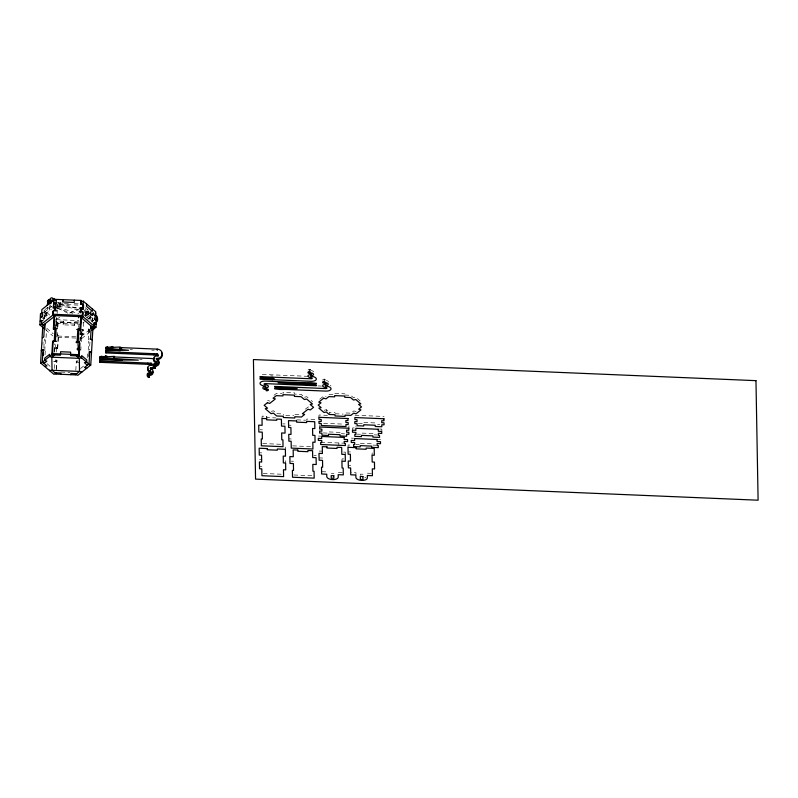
<?xml version="1.0" encoding="UTF-8"?>
<svg xmlns="http://www.w3.org/2000/svg" width="798" height="798" viewBox="0 0 798 798"><rect width="100%" height="100%" fill="white"/><g stroke="black" fill="none" stroke-linecap="round" stroke-linejoin="round"><path stroke-width="0.6" stroke-dasharray="3.99 2.99" d="M43.511 320.587L43.681 317.774M44.319 318.911L44.738 312.008L47.012 312.716L51.411 309.235M42.912 344.347L43.042 342.043M44.409 319.01L44.758 313.245L47.012 312.716L46.673 318.482M45.087 315.988L45.227 313.684L47.481 313.155L47.341 315.459L45.087 315.988L46.753 317.404M43.84 348.167L44.389 338.951M44.748 350.731L45.506 338.063M45.037 354.901L45.306 350.292M46.065 337.624L46.543 329.554M49.795 306.242L49.526 310.721L47.252 310.003L47.381 307.699L49.666 308.417L51.551 306.931M55.172 306.242L55.311 303.998M53.975 352.586L54.234 347.349L57.636 347.499L57.656 348.736L54.254 348.596L54.234 347.349M54.324 351.918L54.803 343.848M55.83 326.572L56.379 317.355M54.174 325.255L57.566 324.776L57.586 326.023L56.459 325.973L56.658 320.986L63.271 321.265L63.291 322.512M57.137 313.464L57.346 310.003M57.416 308.856L57.685 304.247L79.361 305.155M54.234 368.536L54.643 361.624L56.897 361.095L55.75 360.117L53.496 360.646M57.416 333.724L57.276 336.018L57.257 334.781L58.384 334.821L57.656 348.427L55.401 348.955L55.74 343.2M75.81 338.043L56.917 337.255L57.127 332.267M57.346 328.517L57.566 324.776M56.229 352.058L56.498 347.449L54.244 347.978L55.401 348.955M57.735 326.711L58.005 322.103L54.134 318.831M57.825 326.811L58.005 322.103L79.68 323.02M56.339 369.384L56.887 360.167L53.486 360.028M56.429 369.474L56.887 360.167M57.656 348.736L58.384 334.821M79.152 321.933L74.733 321.744L74.623 325.295L63.162 324.816L63.271 321.265M75.83 370.292L76.289 360.985L79.69 361.125M80.468 349.694L77.067 349.554L77.316 343.699M77.266 350.571L77.685 343.659M78.643 327.529L78.773 325.225M79.89 340.746L80.089 337.295M79.77 329.464L83.172 329.604L82.962 333.973L81.845 334.861L79.571 334.143L80.688 333.255L80.857 330.442M80.329 341.045L80.917 331.16M81.206 336.407L81.546 330.641M80.778 350.412L80.997 346.701M81.296 341.763L82.034 329.394M89.855 329.544L79.351 337.883L81.625 338.601L81.845 334.861M82.184 329.245L82.074 331.11L83.182 330.222L80.907 329.504M83.411 326.482L83.63 322.741M79.571 334.452L82.972 334.591L83.172 329.604M85.805 315.968L86.124 310.492L88.408 311.21L88.079 316.686M88.408 311.21L87.112 312.237L86.792 317.704L91.74 319.26L93.027 318.242L84.558 315.569M87.182 357.823L87.531 352.058M88.897 329.025L88.279 339.389L90.004 340.866L89.456 350.083M90.124 317.255L90.393 312.776A5.736 2.364 -72.5 0 0 90.373 311.549M88.239 350.252L88.787 341.035M90.014 320.297L90.364 314.542L84.867 309.843M92.139 322.073L92.618 314.013L90.364 314.542L87.85 316.537L88.109 312.058A5.736 2.364 -72.5 0 0 87.501 309.145M92.229 322.173L92.638 315.26L90.364 314.542M262.003 418.441L262.133 416.137L266.811 416.337L266.831 417.524L275.779 417.903M266.672 418.641L266.811 416.337M285.375 449.324L285.514 447.02M285.614 463.02L285.754 460.715M309.524 371.659L309.654 369.354L310.382 369.434L310.242 371.738M318.881 417.304L319.02 415L327.509 415.359M324.197 381.454L324.337 379.15L325.055 379.22L324.926 381.524M326.292 411.09L326.372 409.743L324.118 410.272M329.185 414.471L329.315 412.257L335.13 412.506M338.761 445.274L338.901 442.97M341.933 461.154L342.073 458.85L344.337 458.94M345.215 454.451L345.344 452.147L343.08 452.047M347.998 447.309L348.127 445.005L351.589 445.154M352.477 430.192L352.606 427.888L356.008 428.027L355.978 426.002M355.858 475.019L355.998 472.715L350.891 472.496M372.058 455.169L372.197 452.865M60.03 305.335L59.212 304.577L59.84 305.454L61.276 303.689L59.401 304.457M60.588 303.479L61.237 304.387M44.937 309.644L49.267 306.213M50.853 304.946L49.566 305.973L51.93 306.721M43.99 312.597L51.481 306.651M55.511 304.816L56.069 304.377M58.294 303.998L60.977 302.811L58.344 303.948M42.563 318.661L44.239 317.335L44.129 310.292L49.765 315.07M59.69 303.829L60.977 304.776L62.264 303.759L78.812 308.976M57.356 306.252L59.581 306.731L60.867 305.714L57.576 304.347M86.124 310.492L84.837 311.519L87.112 312.237M85.157 316.477L87.98 314.232L92.538 315.669M89.346 313.724L90.643 312.696M86.493 317.943L93.516 312.367L93.296 316.108L92.718 315.619M83.441 311.858L92.019 314.562L93.306 313.544L83.541 310.462M82.842 323.03L84.478 321.734M87.77 319.13L93.386 314.671L84.369 306.971M87.83 319.409L95.8 313.085M91.61 321.434L92.907 320.417A1.237 0.958 51.6 0 0 93.685 320.337L92.388 321.355M81.625 338.601L90.224 331.778M76.309 361.913L77.426 361.025M80.488 368.556L83.79 365.943M274.023 395.269L276.477 393.334L281.983 393.564M305.335 409.175L308.168 406.93L310.442 407.648M319.729 399.229L323.858 395.958L326.133 396.676M56.199 319.1L60.738 317.105M69.825 313.135L78.902 309.165M90.024 311.799L92.279 311.28M54.404 321.514L56.658 320.986L56.678 322.232L79.172 323.17M55.75 322.631L58.005 322.103M55.331 326.242L57.586 325.714L56.429 324.726L56.459 325.973M56.149 336.287L58.404 335.759L57.257 334.781M304.527 397.234L306.781 396.706L309.694 399.19M271.22 411.349L273.475 410.82L275.998 412.965M310.382 369.434L309.085 370.082M325.055 379.22L323.948 380.077M57.376 302.991L68.508 303.459M74.234 303.699L79.341 303.908M58.414 306.671L78.723 307.519M56.259 319.639L78.962 320.596M56.518 323.29L81.216 324.327M79.551 333.205L82.952 333.345L82.972 334.591M75.79 336.796L56.897 336.008L56.917 337.255M130.034 349.235L132.448 349.334M151.77 350.142L154.184 350.242M139.72 359.26L142.134 359.359M53.506 361.265L56.907 361.414M79.71 362.372L76.309 362.222L76.289 360.985M308.138 376.337L260.128 374.322L260.138 374.96M60.957 372.067L70.015 372.447M317.883 385.923L321.584 386.072M334.781 393.394L344.846 393.823M328.995 394.402L333.644 394.591M344.866 395.07L350.671 395.309L353.624 397.823L355.878 397.294L360.127 400.925M335.15 413.753L343.2 414.092M354.99 415.239L384.077 416.466M276.836 413.683L283.45 413.963L283.48 415.209M294.921 414.441L301.534 414.721M285.774 415.299L293.794 415.638M314.851 419.409L306.781 419.07L306.801 420.267M363.858 422.461L375.319 422.94L375.339 424.187M296.736 419.848L305.684 420.217M358.362 423.469L362.781 423.658M377.544 424.277L379.758 424.366M323.639 423.279L343.918 424.137M282.801 423.848L285.066 423.947M288.766 425.164L291.031 425.254M379.579 429.015L381.843 429.115L381.873 431.139M373.045 433.563L361.584 433.085L361.604 434.331M340.148 432.396L328.686 431.918L328.706 433.164M260.118 429.743L262.382 429.833M357.195 434.142L360.496 434.282M374.172 434.86L377.474 435M323.2 432.935L327.609 433.115M341.275 433.693L344.586 433.833M318.442 436.047L320.716 436.147M351.379 438.122L353.644 438.222M378.342 439.259L380.606 439.349M289.016 438.86L291.28 438.95M360.347 443.319L371.808 443.808L371.838 445.045M320.826 442.212L343.31 443.159M355.958 444.386L359.27 444.526M372.935 445.094L376.247 445.234M262.702 443.538L280.756 444.296M292.607 445.853L310.671 446.611M348.257 451.858L350.522 451.947M319.14 451.04L322.542 451.189M259.42 452.765L261.694 452.865M313.963 455.279L316.227 455.379M319.26 457.892L322.661 458.032M259.55 459.618L261.814 459.718M291.28 461.174L293.544 461.264M348.497 465.553L350.761 465.653M259.669 466.471L261.934 466.561M367.459 473.194L372.566 473.404M321.774 471.688L326.881 471.897M338.342 472.376L342.432 472.556M363.06 474.251L360.437 474.142L360.457 475.319M331.33 473.334L333.943 473.443M263.26 473.463L282.532 474.271M293.864 474.97L311.918 475.728M270.622 375.878L272.946 376.077M55.311 304.507L60.867 305.714M57.656 302.312L59.631 302.931M60.977 304.776L78.703 310.372M85.935 313.784L88.209 314.502M84.648 314.811L86.922 315.529M57.865 307.16L78.753 313.744M56.568 308.178L72.818 313.305M356.127 411.618L353.853 410.9L350.99 413.174L345.185 412.925L345.205 414.172M80.688 333.255L82.962 333.973M267.569 400.406L269.844 401.125M55.182 304.916L59.581 306.731M58.025 308.158L68.688 313.634M326.372 409.743L327.848 411M311.14 400.426L312.597 401.673M302.851 395.798L301.175 394.372L294.552 394.092L294.532 392.845L283.071 392.367L283.091 393.614M43.551 312.247L48.469 316.417M46.773 328.277L53.227 333.793M45.436 329.594L52.818 335.898M56.498 347.449L57.656 348.427M47.082 363.708L50.483 366.611M348.916 425.923L348.945 427.947M319.818 424.706L319.858 426.731M77.047 348.307L77.067 349.554M74.733 321.744L74.763 322.991M74.603 324.048L74.623 325.295M63.132 323.569L63.162 324.816M365.853 477.473A5.736 2.723 3.4 0 1 364.676 477.862M308.058 370.112A1.945 0.918 3.4 0 1 309.654 369.354M310.891 370.551A3.072 1.456 3.4 0 1 313.644 371.888M322.761 380.147A1.945 0.918 3.4 0 1 324.337 379.15M326.342 380.456A3.072 1.456 3.4 0 1 327.649 380.955M328.078 381.294A3.072 1.456 3.4 0 1 328.357 382.052M330.442 385.215A5.297 2.514 3.4 0 1 330.98 385.843M90.962 320.606A3.072 2.394 51.6 0 1 92.907 320.417M92.019 314.562A5.297 4.12 51.6 0 1 93.206 315.1M89.815 331.569A1.047 0.818 51.6 0 1 89.805 329.873M89.725 331.918A1.945 1.516 51.6 0 1 88.867 328.816M91.74 319.26A1.237 0.958 51.6 0 1 91.89 321.484M84.139 311.05A5.736 2.364 -72.5 0 1 85.585 309.255M84.917 315.878A5.736 2.364 -72.5 0 1 87.87 309.973"/><path stroke-width="1.2" d="M43.591 328.018L39.9 324.866L40.289 317.943L41.965 316.616L42.184 312.876L41.626 313.315M41.705 313.624L41.845 309.574L54.015 299.918L56.289 300.637M41.516 324.108L52.568 315.33L54.843 316.048L43.79 324.826L41.516 324.108L41.735 320.357M42.693 313.993L42.533 316.796L40.279 317.325L40.499 313.584L42.753 313.055M54.683 354.93L51.82 357.195L52.05 370.272L56.149 373.773L53.895 374.302L40.598 362.95L41.346 350.282L43.601 349.753M42.104 337.604L42.853 324.936L45.107 324.407L44.838 329.015M44.558 362.96L42.284 362.242L43.032 349.574L41.356 350.901L42.114 338.232L43.79 336.906L44.538 324.227M43.262 355.509L43.461 352.058M47.291 305.255L47.361 304.078L48.648 303.06L50.873 303.539M50.793 303.1L47.491 301.734L47.551 300.736L48.848 299.709L51.132 300.248L50.982 302.771M48.578 304.228L48.648 303.06M48.848 299.709L48.788 300.706L47.491 301.734M49.695 303.799L49.795 302.113M52.568 315.33L52.788 311.589L54.464 310.262L54.683 306.512L56.967 307.23M49.845 369.933L49.795 370.801L52.05 370.272L79.531 371.429L81.815 372.147M53.586 308.028L54.015 299.918M56.129 303.44L56.269 299.39L80.967 300.427L80.748 304.168L83.012 304.267L82.812 309.255L82.793 308.008L80.518 307.908L80.299 311.659L82.563 311.749L82.364 316.736L53.276 315.519L53.476 310.532L55.601 310.621L55.83 306.871L53.556 306.781M42.284 362.242L51.84 354.651L52.598 341.983L54.274 340.656L55.022 327.978L57.296 328.696M54.104 316.636L53.346 329.315L55.022 327.978M80.099 329.345L80.857 316.676L80.129 330.591L80.099 329.345L77.835 329.255L77.087 341.923L79.351 342.013L78.623 355.928L70.543 355.589L70.653 352.137L60.598 351.719L60.488 355.17L52.409 354.831L53.147 340.916L55.411 341.015L56.159 328.337L53.895 328.247L53.915 329.494L54.643 315.579L54.673 316.816M74.354 300.148L74.214 302.452L62.753 301.973L62.892 299.669L62.912 300.906M86.773 364.736L89.027 364.207L79.182 355.798L79.94 343.13L78.214 341.654L78.962 328.985L76.708 329.514M80.827 304.477L80.967 300.427M78.623 355.928L79.351 342.013M82.932 316.606L80.678 317.135L92.059 326.851L94.314 326.322L82.932 316.606L83.152 312.866L81.426 311.39L81.655 307.649L79.391 308.178M81.446 317.794L80.688 330.462L78.962 328.985M82.364 316.736L82.563 311.749M82.793 308.008L83.241 301.145L80.987 301.674M86.603 304.008L86.463 306.312L92.279 311.28L92.418 308.976M88.947 356.277L89.216 351.669L91.501 352.387M90.583 328.626L90.723 326.322L93.007 327.04L92.249 339.709L89.975 339M89.027 364.207L89.785 351.539L91.511 353.005M91.291 326.192L90.533 338.861L92.259 340.337L90.743 365.055L77.835 375.299L75.551 374.581L79.531 371.429L79.301 358.352L76.349 355.838M91.77 328.018L93.675 326.502L93.905 322.761L96.179 323.479L95.96 327.22L92.139 330.262M94.314 326.322L94.533 322.582L96.259 324.048L96.478 320.307L94.753 318.831L95.78 311.838L83.241 301.145M95.57 316.826L95.8 313.085M95.351 320.567L96.468 319.679L96.688 315.938L94.413 315.22M153.824 359.23A5.297 4.658 -1 0 0 151.221 358.502L115.54 357.005L114.064 356.397L107.989 356.686L105.406 355.998L105.366 356.576L100.129 356.526L100.069 357.534L138.323 360.117L99.93 359.878L99.86 361.055L150.942 363.2A1.237 1.087 -1 0 1 152.109 364.337A1.237 1.087 -1 0 1 150.812 365.374A3.072 2.703 -1 0 0 147.58 367.948L147.6 369.195A2.873 2.534 -1 0 0 150.134 371.978A1.227 1.077 -1 0 1 151.091 372.975M151.999 365.035A1.237 1.087 -1 0 0 150.962 364.447L99.88 362.302L99.95 361.125M122.303 360.277L100.089 358.771L100.149 357.773M158.144 356.207A1.237 1.087 -1 0 0 156.977 355.07L105.895 352.925L105.875 351.679L105.944 350.512L128.558 350.272L106.084 348.157L106.144 347.16L111.391 347.2L111.421 346.621L114.004 347.31L120.079 347.03L121.555 347.629L157.236 349.125A5.297 4.658 -1 0 1 162.253 354.003A5.297 4.658 -1 0 1 156.687 358.442L156.119 358.891L156.627 359.389A3.072 2.703 -1 0 1 158.962 362.611A3.072 2.703 -1 0 1 155.291 364.686A1.047 0.918 -1 0 0 154.852 366.442L155.51 368.008L154.782 368.058A1.945 1.716 -1 0 1 153.475 365.604M105.895 352.925L105.944 350.512M120.299 350.741L106.104 349.404L106.164 348.407M272.407 379.778L260.028 379.07L260.018 378.531L273.973 378.481L259.998 377.264L259.988 376.626L311.07 378.771A1.237 0.589 3.4 0 0 312.297 378.242A1.237 0.589 3.4 0 0 311.05 377.594A3.072 1.456 3.4 0 1 307.948 376.008A2.873 1.367 3.4 0 1 310.621 374.671A1.227 0.579 3.4 0 0 311.609 374.053A1.227 0.579 3.4 0 0 310.193 373.514A1.945 0.918 3.4 0 1 307.938 372.656A1.945 0.918 3.4 0 1 309.524 371.659L310.242 371.738L308.956 372.387L309.953 372.836A3.072 1.456 3.4 0 1 313.504 374.192A3.072 1.456 3.4 0 1 311.011 375.768L310.482 375.998L311.021 376.277A5.297 2.514 3.4 0 1 316.357 379.02A5.297 2.514 3.4 0 1 311.11 381.314L272.417 379.688M303.938 382.801L265.245 381.075A5.297 2.514 3.4 0 0 259.998 383.369A5.297 2.514 3.4 0 0 265.335 386.112L265.884 386.392L265.345 386.621A3.072 1.456 3.4 0 0 262.851 388.207A3.072 1.456 3.4 0 0 266.412 389.554L267.41 390.013L266.113 390.651L266.841 390.731A1.945 0.918 3.4 0 0 268.417 389.733A1.945 0.918 3.4 0 0 266.163 388.875A1.227 0.579 3.4 0 1 264.756 388.347A1.227 0.579 3.4 0 1 265.744 387.718A2.873 1.367 3.4 0 0 268.407 386.382A3.072 1.456 3.4 0 0 265.315 384.796A1.237 0.589 3.4 0 1 264.068 384.157A1.237 0.589 3.4 0 1 265.295 383.619L316.377 385.763L316.357 385.125L278.033 382.781L316.337 383.858L316.327 383.319L311.09 382.691L303.948 382.701M113.456 358.751L114.513 358.541M119.57 349.135L120.528 349.175M50.483 300.766L51.132 300.248M53.795 303.659L53.007 307.848L54.683 306.512M44 363.399L46.863 361.135L44.588 360.417L44.718 358.202L49.666 354.272L49.536 356.477L51.82 357.195L79.301 358.352L81.556 357.823L81.685 355.609L86.792 359.968L86.663 362.182L84.398 362.711L87.351 365.225M95.132 324.317L96.179 323.479M40.119 321.125L42.374 320.596M79.172 311.918L81.426 311.39M39.9 324.866L42.154 324.347M75.96 342.182L78.214 341.654M40.598 362.95L42.853 362.422L46.942 365.923L44.688 366.442M76.927 356.327L79.182 355.798M154.483 366.601A5.297 4.658 -1 0 1 150.662 367.808L150.104 368.387L150.613 368.766A3.072 2.703 -1 0 1 152.947 371.988A3.072 2.703 -1 0 1 149.276 374.053A1.047 0.918 -1 0 0 148.837 375.818L149.495 377.374L148.837 375.818M150.543 369.065L150.682 369.055A5.297 4.658 -1 0 0 154.513 367.848M105.875 351.679L156.957 353.823A1.237 1.087 -1 0 1 158.124 354.97A1.237 1.087 -1 0 1 156.827 355.998A3.072 2.703 -1 0 0 153.595 358.571A2.873 2.534 -1 0 0 156.129 361.364A1.227 1.077 -1 0 1 157.056 362.641A1.227 1.077 -1 0 1 155.6 363.469A1.945 1.716 -1 0 0 153.276 364.776A1.945 1.716 -1 0 0 154.762 366.811L155.49 366.761M147.58 367.948A2.873 2.534 -1 0 0 150.114 370.731A1.227 1.077 -1 0 1 151.041 372.008A1.227 1.077 -1 0 1 149.585 372.836A1.945 1.716 -1 0 0 147.261 374.142A1.945 1.716 -1 0 0 148.737 376.187L149.465 376.127M148.139 374.312A1.945 1.716 -1 0 0 148.767 377.424L149.495 377.374M47.551 300.736L50.982 301.614M56.05 303.13L53.785 303.041L53.805 304.277M82.344 315.489L53.247 314.272L53.276 315.519M78.593 354.691L52.389 353.584L52.409 354.831M54.992 372.786L60.808 373.035L60.828 374.282M76.668 373.703L70.862 373.454L70.882 374.701M94.194 318.961L96.468 319.679M54.464 310.262L56.738 310.981M93.675 326.502L95.96 327.22M54.274 340.656L56.548 341.374M90.743 365.055L88.468 364.337L84.488 367.499L86.763 368.207M51.84 354.651L54.124 355.369M155.51 368.008L154.872 367.688A1.047 0.918 -1 0 1 155.311 365.933L155.291 364.686M83.022 304.886L83.6 305.375L83.371 309.115L81.655 307.649M157.236 349.125L157.256 350.372M156.957 353.823L156.977 355.07M156.687 358.442L156.707 359.689A5.297 4.658 -1 0 0 161.705 352.896M156.129 361.364L156.149 362.611A1.227 1.077 -1 0 1 157.106 363.609M154.762 366.811L154.782 368.058M153.884 353.694L153.904 354.94M153.595 358.571L153.615 359.818A2.873 2.534 -1 0 0 156.149 362.611M150.942 363.2L150.962 364.447M150.662 367.808L150.682 369.055M150.114 370.731L150.134 371.978M149.276 374.053L149.296 375.299A1.047 0.918 -1 0 0 148.238 376.237M148.737 376.187L148.767 377.424M147.869 363.07L147.889 364.317M121.555 347.629L121.585 348.876M114.064 356.397L114.084 357.644M112.727 346.681L112.757 347.928M111.421 346.621L111.441 347.868M107.471 346.851L107.501 348.088M106.713 356.048L106.733 357.295M106.144 347.16L106.104 349.404M105.406 355.998L105.426 357.245M102.752 356.467L102.772 357.713M101.456 356.217L101.476 357.464M100.129 356.526L100.089 358.771M99.93 359.878L99.88 362.302M80.299 311.659L80.319 312.896M78.593 316.577L78.613 317.823M77.087 341.923L77.107 343.17M75.541 373.654L75.561 374.9L56.149 374.082L56.129 372.836M53.476 310.532L53.496 311.779M53.147 340.916L53.167 342.162M158.573 361.813A3.072 2.703 -1 0 1 155.311 365.933M157.406 360.876A3.072 2.703 -1 0 1 158.064 361.275M154.114 358.482A3.072 2.703 -1 0 1 154.632 357.943M152.897 371.828A3.072 2.703 -1 0 1 149.296 375.299M156.119 362.162A5.297 4.658 -1 0 1 156.228 363.379M156.258 364.626A5.297 4.658 -1 0 1 155.411 366.92M147.6 369.195A3.072 2.703 -1 0 1 148.089 367.858M94.713 327.609A3.072 2.394 51.6 0 1 92.887 329.165M95.58 314.891A5.297 4.12 51.6 0 1 96.089 322.512M96.349 320.676A5.297 4.12 51.6 0 1 96.119 321.823M93.426 328.636A3.072 2.394 51.6 0 1 92.229 330.053M49.187 300.038A5.736 2.364 -72.5 0 1 53.167 301.046M47.69 304.148A5.736 2.364 -72.5 0 1 48.04 302.701M52.917 298.961A5.736 2.364 -72.5 0 1 55.421 300.537M287.09 389.474L325.793 391.1A5.297 2.514 3.4 0 0 331.04 388.806A5.297 2.514 3.4 0 0 325.704 386.062L325.155 385.783L325.694 385.554A3.072 1.456 3.4 0 0 328.187 383.978A3.072 1.456 3.4 0 0 324.626 382.631L323.629 382.172L324.926 381.524L324.197 381.454A1.945 0.918 3.4 0 0 322.621 382.451A1.945 0.918 3.4 0 0 324.876 383.299A1.227 0.579 3.4 0 1 326.282 383.838A1.227 0.579 3.4 0 1 325.295 384.466A2.873 1.367 3.4 0 0 322.631 385.793A3.072 1.456 3.4 0 0 325.724 387.389A1.237 0.589 3.4 0 1 326.971 388.028A1.237 0.589 3.4 0 1 325.744 388.556L274.662 386.412L274.672 387.05L297.235 388.636L274.702 388.317L274.712 388.865L279.948 389.484L287.09 389.474M113.466 357.374L114.523 357.674L113.466 357.374M119.481 348.008L120.548 348.307L119.481 348.008M273.375 379.339L274.482 379.459L273.435 379.279M288.058 389.135L289.155 389.244L288.058 389.135M301.903 382.87L303.001 382.98L301.903 382.87M267.43 402.711L264.168 405.294L267.529 408.157L265.275 408.686L271.091 413.653L273.345 413.125L276.697 415.987L283.32 416.267L283.34 417.514L294.801 417.992L294.781 416.746L301.395 417.025L304.656 414.441L302.382 413.723L308.028 409.234L310.302 409.953L313.564 407.369L310.203 404.506L312.467 403.978L306.651 399.01L304.387 399.539L301.036 396.676L294.412 396.397L294.392 395.15L282.931 394.671L282.951 395.918L276.337 395.638L273.076 398.222L275.35 398.94L269.704 403.429L267.43 402.711M323.729 398.162L318.771 402.102L321.045 402.82L318.193 405.085L321.135 407.598L318.881 408.127L323.988 412.486L326.242 411.958L329.185 414.471L334.99 414.721L335.02 415.958L345.075 416.386L345.055 415.14L350.861 415.379L353.723 413.115L355.998 413.833L360.955 409.893L358.681 409.175L361.534 406.91L358.591 404.396L360.846 403.868L355.748 399.509L353.484 400.037L350.541 397.524L344.736 397.274L344.716 396.037L334.651 395.609L334.671 396.855L328.866 396.616L326.003 398.88L323.729 398.162M755.965 380.656L253.425 359.559L255.56 479.109L758.1 500.206L755.965 380.656M383.948 418.76L354.851 417.544L354.891 419.568L357.015 419.658L357.055 421.683L354.791 421.583L354.821 423.608L357.085 423.708L357.125 425.723L363.738 426.002L363.718 424.755L375.18 425.244L375.21 426.491L381.823 426.76L381.783 424.745L384.057 424.835L384.018 422.81L381.753 422.721L381.713 420.696L383.978 420.785L383.948 418.76M347.978 418.521L318.881 417.304L318.921 419.329L321.185 419.419L321.225 421.444L318.951 421.354L318.991 423.379L321.255 423.469L321.295 425.494L345.993 426.531L345.953 424.506L348.217 424.606L348.187 422.581L345.923 422.481L345.883 420.456L348.008 420.546L347.978 418.521M266.672 418.641L262.003 418.441L262.123 425.294L258.722 425.144L258.841 431.997L262.243 432.137L262.372 438.99L261.235 438.94L261.355 445.793L283.031 446.7L282.911 439.848L281.774 439.798L281.654 432.955L285.056 433.095L284.936 426.252L281.534 426.102L281.405 419.259L276.736 419.06L276.756 420.257L266.702 419.828L266.672 418.641M296.587 420.955L288.507 420.616L288.627 427.469L290.901 427.558L291.021 434.411L288.756 434.312L288.876 441.164L291.14 441.254L291.26 448.107L312.936 449.015L312.816 442.172L315.08 442.262L314.961 435.409L312.696 435.319L312.567 428.466L314.841 428.566L314.711 421.713L306.641 421.374L306.661 422.571L296.607 422.152L296.587 420.955M378.272 429.254L355.838 428.307L355.868 430.331L352.477 430.192L352.507 432.217L355.908 432.356L355.948 434.381L354.811 434.331L354.851 436.356L361.464 436.636L361.444 435.389L372.905 435.868L372.925 437.114L379.549 437.394L379.509 435.369L378.372 435.319L378.342 433.294L381.743 433.444L381.703 431.419L378.302 431.269L378.272 429.254M348.776 428.227L319.679 427.01L319.719 429.035L321.843 429.125L321.883 431.139L319.619 431.05L319.649 433.075L321.923 433.164L321.953 435.189L328.577 435.469L328.557 434.222L340.018 434.701L340.038 435.947L346.651 436.227L346.621 434.202L348.886 434.302L348.846 432.277L346.581 432.177L346.541 430.152L348.816 430.252L348.776 428.227M344.108 437.414L321.674 436.466L321.714 438.491L318.312 438.351L318.342 440.376L321.744 440.516L321.784 442.541L320.646 442.491L320.686 444.516L345.384 445.553L345.344 443.528L344.207 443.479L344.177 441.464L347.579 441.603L347.539 439.578L344.138 439.439L344.108 437.414M377.035 439.489L354.601 438.551L354.641 440.566L351.24 440.426L351.28 442.451L354.681 442.591L354.711 444.616L353.584 444.566L353.614 446.591L360.237 446.87L360.207 445.623L371.678 446.112L371.698 447.349L378.312 447.628L378.282 445.603L377.145 445.563L377.105 443.538L380.506 443.678L380.476 441.653L377.075 441.513L377.035 439.489M356.068 447.648L347.998 447.309L348.118 454.162L350.382 454.252L350.502 461.104L348.237 461.005L348.357 467.857L350.631 467.957L350.751 474.8L355.858 475.019L355.898 477.443A5.736 2.723 3.4 0 0 361.684 480.406A5.736 2.723 3.4 0 0 367.359 477.922L367.319 475.498L372.427 475.708L372.307 468.865L374.571 468.955L374.452 462.112L372.177 462.012L372.058 455.169L374.322 455.259L374.202 448.406L366.132 448.067L366.152 449.264L356.088 448.845L356.068 447.648M326.961 446.84L322.282 446.641L322.402 453.493L319.001 453.344L319.13 460.197L322.522 460.336L322.651 467.189L321.514 467.139L321.634 473.992L326.741 474.202L326.791 476.625A5.736 2.723 3.4 0 0 332.567 479.588A5.736 2.723 3.4 0 0 338.252 477.104L338.202 474.68L343.31 474.9L343.19 468.047L342.053 468.007L341.933 461.154L345.334 461.294L345.215 454.451L341.813 454.301L341.694 447.459L337.015 447.259L337.035 448.456L326.981 448.027L326.961 446.84M267.24 448.566L259.16 448.227L259.29 455.069L261.554 455.169L261.674 462.022L259.41 461.922L259.53 468.775L261.794 468.865L261.924 475.718L283.599 476.625L283.47 469.773L285.744 469.872L285.614 463.02L283.35 462.93L283.23 456.077L285.494 456.177L285.375 449.324L277.295 448.985L277.325 450.182L267.26 449.763L267.24 448.566M297.834 450.072L293.165 449.873L293.285 456.725L289.883 456.576L290.003 463.429L293.405 463.568L293.524 470.421L292.397 470.371L292.517 477.224L314.193 478.132L314.073 471.279L312.936 471.239L312.816 464.386L316.217 464.526L316.088 457.683L312.696 457.533L312.567 450.69L307.898 450.491L307.918 451.688L297.854 451.269L297.834 450.072M362.92 476.556L360.297 476.446L360.357 479.399L362.97 479.508L362.92 476.556M333.803 475.748L331.19 475.638L331.23 478.172L333.853 478.281L333.803 475.748"/></g></svg>
